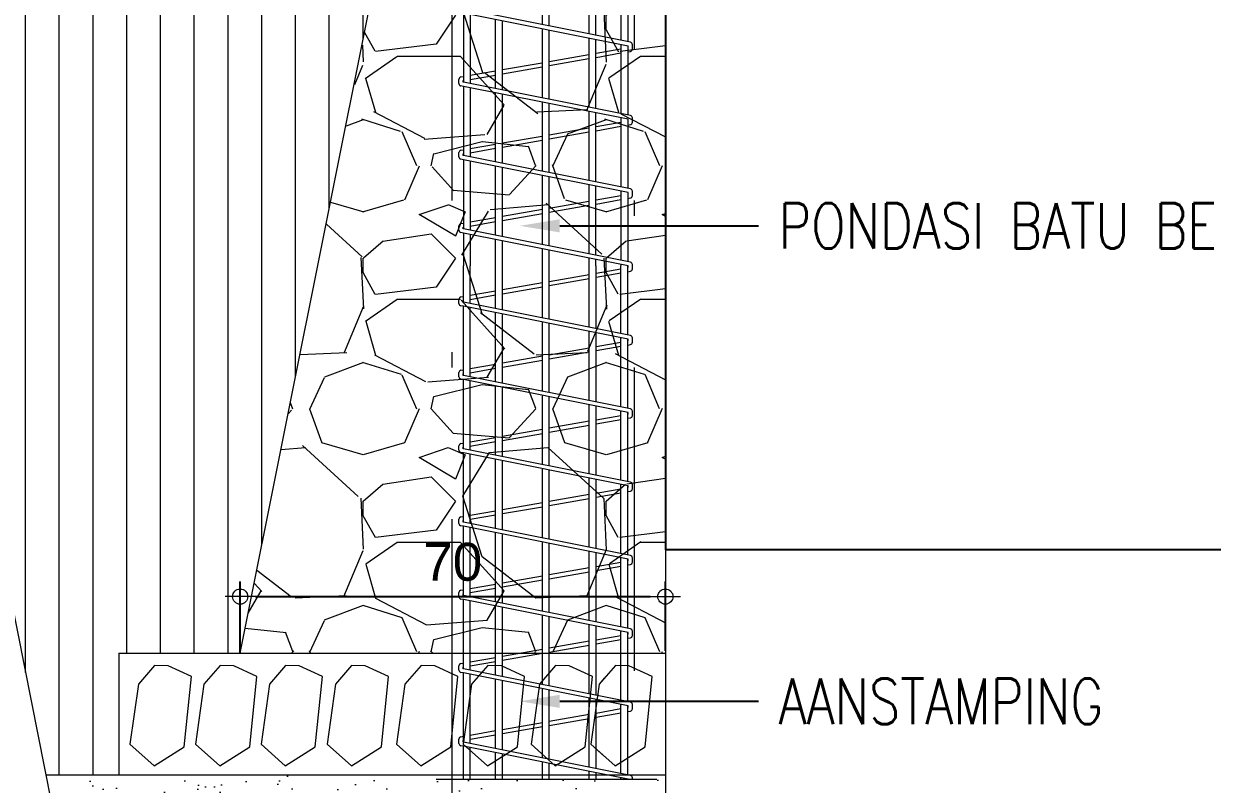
# Model space of a CAD drawing. Header units: millimetres. Extents: x -11 to 1625, y -267 to 195.
# Drawn here: x 832.91 to 840.74, y 36.41 to 41.42 of the extents above; entities that cross this region are included whole.
import ezdxf
from ezdxf import colors
from ezdxf.entities.mleader import LeaderData, LeaderLine
from ezdxf.math import Vec2, Vec3

# ---------------------------------------------------------------- set-up
doc = ezdxf.new("R2010")
doc.units = ezdxf.units.MM
doc.linetypes.add('DASHDOT', pattern=[1, 0.5, -0.25, 0, -0.25])
for name, color, linetype, lineweight in [('ars', 11, 'Continuous', 5), ('ARSIR BETON', 47, 'Continuous', 5), ('ARSIR WARNA', 43, 'Continuous', 0), ('dinding', 5, 'Continuous', 15), ('TEXT KETERANGAN', 7, 'Continuous', 9), ('u', 6, 'Continuous', 20)]:
    doc.layers.add(name, color=color, linetype=linetype, lineweight=lineweight)
doc.styles.add('ATTR', font='romans.shx', dxfattribs={"width": 0.8, "height": 1.735065932335404})
doc.styles.get("Standard").update_dxf_attribs({"font": 'ARIALUNI.TTF'})
doc.dimstyles.new('SK-25', dxfattribs={"dimtxt": 0.25, "dimasz": 0.1, "dimexe": 0.1, "dimexo": 0, "dimgap": 0.1, "dimtad": 1, "dimdec": 0, "dimlfac": 25, "dimzin": 12, "dimdsep": 46, "dimtxsty": 'Standard', "dimblk": 'BULAT', "dimcen": 0.1, "dimclrd": 256, "dimadec": 0, "dimazin": 3, "dimtfac": 1, "dimtdec": 0, "dimtofl": 0, "dimtmove": 0, "dimatfit": 3, "dimldrblk": 'BULAT', "dimfxl": 0, "dimtolj": 1, "dimtzin": 0, "dimarcsym": 0})

# ---------------------------------------------------------------- blocks, each defined once
blk = doc.blocks.new('BULAT')
for p, q in [((0, -1), (0, 1)), ((-1, 0), (1, 0))]:
    blk.add_line(p, q)
blk.add_circle((0, 0), 0.5)
blk = doc.blocks.new('*D854')
at = {"layer": 'Defpoints', "color": 0}
for p in [(837.14053810087, 37.64838750624412), (837.14053810087, 37.29117942019397), (834.3387995604137, 37.27472794490618)]:
    blk.add_point(p, dxfattribs=at)
at = {"layer": 'u', "color": 0, "lineweight": -2}
for p, q in [((834.3387995604137, 37.27472794490618), (834.3387995604137, 37.74838750624412)), ((837.14053810087, 37.29117942019397), (837.14053810087, 37.74838750624412))]:
    blk.add_line(p, q, dxfattribs=at)
at = {"layer": 'u', "lineweight": -2}
blk.add_line((834.4387995604137, 37.64838750624412), (837.04053810087, 37.64838750624412), dxfattribs=at)
at = {"layer": 'u', "lineweight": -2, "xscale": 0.1, "yscale": 0.1, "zscale": 0.1, "rotation": 180}
blk.add_blockref('BULAT', (834.3387995604137, 37.64838750624412), dxfattribs=at)
at = {"layer": 'u', "lineweight": -2, "xscale": 0.1, "yscale": 0.1, "zscale": 0.1}
blk.add_blockref('BULAT', (837.14053810087, 37.64838750624412), dxfattribs=at)
at = {"layer": 'u', "color": 0, "insert": (835.7396688306419, 37.87611601920456), "char_height": 0.25, "attachment_point": 5}
blk.add_mtext('\\A1;70', dxfattribs=at)
blk = doc.blocks.new('STRAUS2')
at = {"layer": 'ars'}
for p, q in [((-0.001960990699899412, -0.3462040232361687), (-0.001960990699899412, -0.4601391383932878)), ((0.009452229567045833, -0.348482165973337), (0.009452229567045833, -0.4624172811309109)), ((0.0750011589091173, -0.3615660996763381), (0.0750011589091173, -0.4755012148366404)), ((0.08641437917606254, -0.3638442424135064), (0.08641437917606254, -0.4777793575742635)), ((0.1281497203436857, -0.3721748504401603), (0.1281497203436857, -0.486109965602509)), ((0.1395629406106309, -0.3744529931773286), (0.1395629406106309, -0.488388108340132)), ((0.1437619471657854, -0.4892262535843201), (-0.1315079254649163, -0.4342808440894714)), ((0.1401267168891991, -0.4953485733944945), (-0.1315079254649163, -0.441128776249343)), ((-0.1315079254649163, -0.441128776249343), (-0.1315079254649163, -0.5550638914012325)), ((-0.1200947051979711, -0.4434069189865113), (-0.1200947051979711, -0.5573420341390829)), ((-0.07892314030891612, -0.4516249941077604), (-0.07892314030891612, -0.5655601092619236)), ((-0.06750992004185719, -0.453903136845156), (-0.06750992004185719, -0.5678382519995466)), ((-0.001960990699899412, -0.4669870705481571), (-0.001960990699899412, -0.5809221857052762)), ((0.009452229567045833, -0.4692652132853254), (0.009452229567045833, -0.5832003284428993)), ((0.0750011589091173, -0.4823491469883265), (0.0750011589091173, -0.5962842621484015)), ((0.08641437917606254, -0.4846272897254948), (0.08641437917606254, -0.5985624048860245)), ((0.08697815545463072, -0.5072395430802317), (0.1281497203436857, -0.5000076369733506)), ((0.08697815545463072, -0.5140874752403306), (0.1281497203436857, -0.5068555691334495)), ((0.1281497203436857, -0.4929578977519213), (0.1281497203436857, -0.60689301291427)), ((0.1395629406106309, -0.495236040489317), (0.1395629406106309, -0.6091711556518931)), ((0.1395629406106309, -0.4980173473584273), (0.1401267168891991, -0.4979183184018439)), ((0.1395629406106309, -0.5048652795187536), (0.1436711095193459, -0.5041436676028752)), ((0.1401267168891991, -0.4979183184018439), (0.1401267168891991, -0.4953485733944945)), ((0.146974649049298, -0.5002092751981309), (0.146974649049298, -0.4931436045492319)), ((-0.06694614376340269, -0.5342767976148934), (-0.001960990699899412, -0.5228619649128632)), ((0.01001600584561402, -0.5207581703475626), (0.0750011589091173, -0.5093433376455323)), ((0.01001600584561402, -0.5276061025076615), (0.0750011589091173, -0.5161912698056312)), ((-0.1356160943736313, -0.5463388758116707), (-0.1315079254649163, -0.5456172638957923)), ((-0.1200947051979711, -0.5436124982870751), (-0.07835936403034793, -0.5362815632236106)), ((-0.1200947051979711, -0.5504604304474014), (-0.07835936403034793, -0.543129495383937)), ((-0.06694614376340269, -0.5411247297752197), (-0.001960990699899412, -0.5297098970729621)), ((-0.1389196339036971, -0.5572558192404813), (-0.1389196339036971, -0.5502732682166425)), ((-0.1315079254649163, -0.561911823561104), (-0.1356160943736313, -0.561190211645453)), ((-0.1320717017434845, -0.5549648624444217), (-0.1320717017434845, -0.5523951174368449)), ((-0.1320717017434845, -0.5549699437317486), (-0.1320717017434845, -0.5524001987241718)), ((-0.1320717017434845, -0.5525642250124747), (-0.1315079254649163, -0.5524651960558913)), ((-0.1315079254649163, -0.5550638914010051), (-0.1320717017434845, -0.5549648624444217)), ((-0.1315079254649163, -0.5550689726881046), (-0.1320717017434845, -0.5549699437317486)), ((0.1437619471657854, -0.6100093008963086), (-0.1315079254649163, -0.5550638914012325)), ((0.1401267168891991, -0.6161316207062555), (-0.1315079254649163, -0.561911823561104)), ((-0.1315079254649163, -0.561911823561104), (-0.1315079254649163, -0.6758469387132209)), ((-0.1200947051979711, -0.5641899662982723), (-0.1200947051979711, -0.6781250814508439)), ((-0.07892314030891612, -0.5724080414197488), (-0.07892314030891612, -0.686343156573912)), ((-0.06750992004185719, -0.5746861841569171), (-0.06750992004185719, -0.688621299311535)), ((-0.001960990699899412, -0.5877701178599182), (-0.001960990699899412, -0.7017052330170372)), ((0.009452229567045833, -0.5900482605970865), (0.009452229567045833, -0.7039833757546603)), ((0.0750011589091173, -0.6031321943000876), (0.0750011589091173, -0.7170673094603899)), ((0.08641437917606254, -0.6054103370372559), (0.08641437917606254, -0.7193454521980129)), ((0.08697815545463072, -0.6280225903922201), (0.1281497203436857, -0.620790684285339)), ((0.1281497203436857, -0.6137409450639097), (0.1281497203436857, -0.7276760602262584)), ((0.1395629406106309, -0.6160190878010781), (0.1395629406106309, -0.7299542029638815)), ((0.1395629406106309, -0.6188003946704157), (0.1401267168891991, -0.6187013657138323)), ((0.1395629406106309, -0.6256483268305146), (0.1436711095193459, -0.6249267149148636)), ((0.1401267168891991, -0.6187013657138323), (0.1401267168891991, -0.6161316207062555)), ((0.146974649049298, -0.6209923225098919), (0.146974649049298, -0.6139266518612203)), ((-0.06694614376340269, -0.6550598449268819), (-0.001960990699899412, -0.6436450122248516)), ((0.01001600584561402, -0.641541217659551), (0.0750011589091173, -0.6301263849575207)), ((0.01001600584561402, -0.6483891498196499), (0.0750011589091173, -0.6369743171176196)), ((0.08697815545463072, -0.634870522552319), (0.1281497203436857, -0.627638616445438)), ((-0.1200947051979711, -0.6643955455990636), (-0.07835936403034793, -0.6570646105355991)), ((-0.1200947051979711, -0.6712434777591625), (-0.07835936403034793, -0.663912542695698)), ((-0.06694614376340269, -0.6619077770869808), (-0.001960990699899412, -0.6504929443849505)), ((-0.1389196339036971, -0.6780388665524697), (-0.1389196339036971, -0.6710563155284035)), ((-0.1356160943736313, -0.6671219231234318), (-0.1315079254649163, -0.6664003112075534)), ((-0.1315079254649163, -0.6826948708730924), (-0.1356160943736313, -0.6819732589572141)), ((-0.1320717017434845, -0.6757479097564101), (-0.1320717017434845, -0.6731781647488333)), ((-0.1320717017434845, -0.6757529910435096), (-0.1320717017434845, -0.6731832460359328)), ((-0.1320717017434845, -0.6733472723244631), (-0.1315079254649163, -0.6732482433678797)), ((-0.1315079254649163, -0.6758469387127661), (-0.1320717017434845, -0.6757479097564101)), ((-0.1315079254649163, -0.675852020000093), (-0.1320717017434845, -0.6757529910435096)), ((0.1437619471657854, -0.7307923482080696), (-0.1315079254649163, -0.6758469387132209)), ((0.1401267168891991, -0.7369146680182439), (-0.1315079254649163, -0.6826948708730924)), ((-0.1315079254649163, -0.6826948708730924), (-0.1315079254649163, -0.7966299860252093)), ((-0.1200947051979711, -0.6849730136102608), (-0.1200947051979711, -0.7989081287628323)), ((-0.07892314030891612, -0.6931910887317372), (-0.07892314030891612, -0.807126203885673)), ((-0.06750992004185719, -0.6954692314689055), (-0.06750992004185719, -0.8094043466232961)), ((-0.001960990699899412, -0.7085531651719066), (-0.001960990699899412, -0.8224882803290257)), ((0.009452229567045833, -0.7108313079090749), (0.009452229567045833, -0.8247664230666487)), ((0.0750011589091173, -0.723915241612076), (0.0750011589091173, -0.8378503567721509)), ((0.08641437917606254, -0.7261933843492443), (0.08641437917606254, -0.8401284995100013)), ((0.08697815545463072, -0.7488056377039811), (0.1281497203436857, -0.7415737315971)), ((0.1281497203436857, -0.7345239923758982), (0.1281497203436857, -0.8484591075380195)), ((0.1395629406106309, -0.7368021351130665), (0.1395629406106309, -0.8507372502756425)), ((0.1395629406106309, -0.7395834419824041), (0.1401267168891991, -0.7394844130258207)), ((0.1401267168891991, -0.7394844130258207), (0.1401267168891991, -0.7369146680182439)), ((0.146974649049298, -0.7417753698218803), (0.146974649049298, -0.7347096991729813)), ((0.01001600584561402, -0.762324264971312), (0.0750011589091173, -0.7509094322692818)), ((0.01001600584561402, -0.7691721971316383), (0.0750011589091173, -0.7577573644296081)), ((0.08697815545463072, -0.7556535698643074), (0.1281497203436857, -0.7484216637574264)), ((0.1395629406106309, -0.746431374142503), (0.1436711095193459, -0.7457097622266247)), ((-0.1200947051979711, -0.7851785929108246), (-0.07835936403034793, -0.7778476578473601)), ((-0.06694614376340269, -0.7758428922388703), (-0.001397214421331228, -0.7643290305800292)), ((-0.06694614376340269, -0.7826908243989692), (-0.001397214421331228, -0.7711769627403555)), ((-0.1389196339036971, -0.7988219138642307), (-0.1389196339036971, -0.7918393628403919)), ((-0.1356160943736313, -0.7879049704354202), (-0.1315079254649163, -0.7871833585195418)), ((-0.1315079254649163, -0.8034779181850809), (-0.1356160943736313, -0.8027563062692025)), ((-0.1320717017434845, -0.7965309570681711), (-0.1320717017434845, -0.7939612120605943)), ((-0.1320717017434845, -0.796536038355498), (-0.1320717017434845, -0.7939662933479212)), ((-0.1320717017434845, -0.7941303196362242), (-0.1315079254649163, -0.7940312906796407)), ((-0.1315079254649163, -0.7966299860247545), (-0.1320717017434845, -0.7965309570681711)), ((-0.1315079254649163, -0.7966350673120814), (-0.1320717017434845, -0.796536038355498)), ((0.1437619471657854, -0.851575395520058), (-0.1315079254649163, -0.7966299860252093)), ((-0.1200947051979711, -0.7920265250711509), (-0.07835936403034793, -0.7846955900076864)), ((0.1401267168891991, -0.8576977153300049), (-0.1315079254649163, -0.8034779181850809)), ((-0.1315079254649163, -0.8034779181850809), (-0.1315079254649163, -0.8405851728286962)), ((-0.1200947051979711, -0.8057560609222492), (-0.1200947051979711, -0.8411137158809652)), ((-0.07892314030891612, -0.8139741360434982), (-0.07892314030891612, -0.8430203595853527)), ((-0.06750992004185719, -0.8162522787806665), (-0.06750992004185719, -0.8435489026376217)), ((-0.1315079254649163, -0.8406052658383487), (-0.1315079254649163, -0.857683239336211)), ((-0.1200947051979711, -0.8411302255610735), (-0.1200947051979711, -0.857683239336211)), ((-0.001960990699899412, -0.8293362124836676), (-0.001960990699899412, -0.8465602920289257)), ((0.009452229567045833, -0.8316143552208359), (0.009452229567045833, -0.8470888350811947)), ((-0.1315079254649163, -0.9174130333369703), (-0.1315079254649163, -0.857683239336211)), ((-0.1200947051979711, -0.9196911760745934), (-0.1200947051979711, -0.857683239336211)), ((-0.07892314030891612, -0.8430239429148969), (-0.07892314030891612, -0.857683239336211)), ((-0.07835936403034793, -0.9280217841028389), (-0.07835936403034793, -0.857683239336211)), ((-0.06750992004185719, -0.8435489026376217), (-0.06750992004185719, -0.857683239336211)), ((-0.06694614376340269, -0.9302999268404619), (-0.06694614376340269, -0.857683239336211)), ((-0.001960990699899412, -0.8465638753584699), (-0.001960990699899412, -0.857683239336211)), ((-0.001397214421331228, -0.9433838605461915), (-0.001397214421331228, -0.857683239336211)), ((0.009452229567045833, -0.8470888350811947), (0.009452229567045833, -0.857683239336211)), ((0.01001600584561402, -0.9456620032838146), (0.01001600584561402, -0.857683239336211)), ((0.0750011589091173, -0.844698288923837), (0.0750011589091173, -0.8501038078022702)), ((0.0750011589091173, -0.8501038078022702), (0.0750011589091173, -0.857683239336211)), ((0.07556493518757179, -0.9587459369893168), (0.07556493518757179, -0.857683239336211)), ((0.08641437917606254, -0.8469764316612327), (0.08641437917606254, -0.8506323508543119)), ((0.08641437917606254, -0.8506287675247677), (0.08641437917606254, -0.857683239336211)), ((0.08697815545463072, -0.9610240797269398), (0.08697815545463072, -0.857683239336211)), ((0.1281497203436857, -0.8553070396876592), (0.1281497203436857, -0.8570421633787646)), ((0.1281497203436857, -0.9692421548500079), (0.1281497203436857, -0.857683239336211)), ((0.1395629406106309, -0.9715202975876309), (0.1395629406106309, -0.8575707064310336)), ((0.1395629406106309, -0.8603664892941651), (0.1401267168891991, -0.8602674603375817)), ((0.1401267168891991, -0.8602674603375817), (0.1401267168891991, -0.8576977153300049)), ((0.146974649049298, -0.8625584171336413), (0.146974649049298, -0.8554927464849698)), ((0.01001600584561402, -0.8831073122833004), (0.07556493518757179, -0.8715934506246867)), ((0.01001600584561402, -0.8899552444433994), (0.07556493518757179, -0.8784413827847857)), ((0.08697815545463072, -0.8695886850159695), (0.1281497203436857, -0.8623567789090885)), ((0.08697815545463072, -0.8764366171760685), (0.1281497203436857, -0.8692047110691874)), ((0.1395629406106309, -0.8672144214544915), (0.1436711095193459, -0.8664928095386131)), ((-0.1200947051979711, -0.905961640222813), (-0.07835936403034793, -0.8986307051593485)), ((-0.06694614376340269, -0.8966259395506313), (-0.001397214421331228, -0.8851120778920176)), ((-0.06694614376340269, -0.9034738717107302), (-0.001397214421331228, -0.8919600100521166)), ((-0.1389196339036971, -0.9196049611762191), (-0.1389196339036971, -0.912622410152153)), ((-0.1356160943736313, -0.9086880177471812), (-0.1315079254649163, -0.9079664058315302)), ((-0.1320717017434845, -0.9173140043801595), (-0.1320717017434845, -0.9147442593725827)), ((-0.1320717017434845, -0.9173190856672591), (-0.1320717017434845, -0.9147493406596823)), ((-0.1320717017434845, -0.9149133669482126), (-0.1315079254649163, -0.9148143379916291)), ((-0.1315079254649163, -0.917413033336743), (-0.1320717017434845, -0.9173140043801595)), ((-0.1315079254649163, -0.9174181146238425), (-0.1320717017434845, -0.9173190856672591)), ((0.1437619471657854, -0.9723584428320464), (-0.1315079254649163, -0.9174130333369703)), ((-0.1200947051979711, -0.9128095723829119), (-0.07835936403034793, -0.9054786373194474)), ((-0.1315079254649163, -0.9242609654968419), (-0.1356160943736313, -0.9235393535809635)), ((0.1401267168891991, -0.9784807626419934), (-0.1315079254649163, -0.9242609654968419)), ((-0.1315079254649163, -1.038210556642753), (-0.1315079254649163, -0.9242609654968419)), ((-0.1200947051979711, -1.040488699380376), (-0.1200947051979711, -0.9265391082340102)), ((-0.07835936403034793, -1.048819307408621), (-0.07835936403034793, -0.9348697162606641)), ((-0.066946143763289, -1.051097450146472), (-0.06694614376340269, -0.9371478589978324)), ((-0.001397214421444914, -1.064181383851974), (-0.001397214421331228, -0.9502317927008335)), ((0.01001600584561402, -1.066459526589597), (0.01001600584561402, -0.9525099354380018)), ((0.07556493518757179, -1.079543460295099), (0.07556493518757179, -0.9655938691410029)), ((0.08697815545463072, -1.081821603032949), (0.08697815545463072, -0.9678720118781712)), ((0.1281497203436857, -1.09003967815579), (0.1281497203436857, -0.9760900869996476)), ((0.1395629406106309, -1.092317820893641), (0.1395629406106309, -0.9783682297368159)), ((0.1401267168891991, -0.9810505076495701), (0.1401267168891991, -0.9784807626419934)), ((0.146974649049298, -0.9833414644456298), (0.146974649049298, -0.9762757937967308)), ((0.01001600584561402, -1.003904835589083), (0.07556493518757179, -0.992390973930469)), ((0.08697815545463072, -0.9903862083215245), (0.1281497203436857, -0.9831543022148708)), ((0.08697815545463072, -0.9972341404818508), (0.1281497203436857, -0.9900022343749697)), ((0.1395629406106309, -0.9811495366061536), (0.1401267168891991, -0.9810505076495701)), ((0.1395629406106309, -0.9879974687662525), (0.1436711095193459, -0.9872758568503741)), ((-0.06694614376340269, -1.017423462856414), (-0.001397214421331228, -1.0059096011978)), ((-0.06694614376340269, -1.024271395016513), (-0.001397214421331228, -1.012757533357899)), ((0.01001600584561402, -1.010752767749182), (0.07556493518757179, -0.999238906090568)), ((-0.1389196339036971, -1.040402484482001), (-0.1389196339036971, -1.033419933457935)), ((-0.1356160943736313, -1.029485541052964), (-0.1315079254649163, -1.028763929137313)), ((-0.1320717017434845, -1.038111527685942), (-0.1320717017434845, -1.035541782678365)), ((-0.1320717017434845, -1.038116608973041), (-0.1320717017434845, -1.035546863965465)), ((-0.1320717017434845, -1.035710890253995), (-0.1315079254649163, -1.035611861297411)), ((-0.1200947051979711, -1.026759163528595), (-0.07835936403034793, -1.019428228465131)), ((-0.1200947051979711, -1.033607095688694), (-0.07835936403034793, -1.02627616062523)), ((-0.1315079254649163, -1.045058488802624), (-0.1356160943736313, -1.044336876886746)), ((-0.1315079254649163, -1.045058488802624), (-0.1356160943736313, -1.044336876886746)), ((-0.1315079254649163, -1.038210556642525), (-0.1320717017434845, -1.038111527685942)), ((-0.1315079254649163, -1.038210556642525), (-0.1320717017434845, -1.038111527685942)), ((-0.1315079254649163, -1.038215637929625), (-0.1320717017434845, -1.038116608973041)), ((-0.1315079254649163, -1.038215637929625), (-0.1320717017434845, -1.038116608973041)), ((0.1437619471657854, -1.093155966137829), (-0.1315079254649163, -1.038210556642753)), ((-0.1315079254645752, -1.159008079948762), (-0.1315079254648026, -1.045058488802624)), ((0.1401267168891991, -1.099278285947776), (-0.1315079254649163, -1.045058488802624)), ((-0.1200947051979711, -1.161286222686158), (-0.1200947051979711, -1.047336631539793)), ((-0.07835936403012056, -1.169616830714403), (-0.07835936403023425, -1.055667239566446)), ((-0.066946143763289, -1.171894973452254), (-0.066946143763289, -1.057945382303615)), ((-0.001397214421217541, -1.184978907157756), (-0.001397214421331228, -1.071029316006843)), ((0.01001600584561402, -1.187257049895379), (0.01001600584561402, -1.073307458744011)), ((0.0755649351874581, -1.200340983600881), (0.0755649351874581, -1.086391392446785)), ((0.08697815545463072, -1.202619126338732), (0.08697815545463072, -1.088669535183953)), ((0.01001600584561402, -1.124702358894865), (0.07556493518757179, -1.113188497236251)), ((0.08697815545463072, -1.111183731627307), (0.1281497203436857, -1.103951825520653)), ((0.08697815545463072, -1.118031663787633), (0.1281497203436857, -1.110799757680752)), ((0.128149720343572, -1.2108372014618), (0.1281497203436857, -1.09688761030543)), ((0.1395629406105172, -1.213115344199423), (0.1395629406105172, -1.099165753042598)), ((0.1395629406106309, -1.101947059911936), (0.1401267168891991, -1.101848030955352)), ((0.1395629406106309, -1.108794992072035), (0.1436711095193459, -1.108073380156156)), ((0.1401267168891991, -1.101848030955352), (0.1401267168891991, -1.099278285947776)), ((0.146974649049298, -1.104138987751412), (0.146974649049298, -1.097073317102513)), ((-0.06694614376340269, -1.138220986162196), (-0.001397214421331228, -1.126707124503582)), ((-0.06694614376340269, -1.145068918322295), (-0.001397214421331228, -1.133555056663681)), ((0.01001600584561402, -1.131550291054964), (0.07556493518757179, -1.12003642939635)), ((-0.1389196339036971, -1.161200007787784), (-0.1389196339036971, -1.154217456763718)), ((-0.1356160943736313, -1.150283064358746), (-0.1315079254649163, -1.149561452443095)), ((-0.1200947051979711, -1.147556686834378), (-0.07835936403034793, -1.140225751770913)), ((-0.1200947051979711, -1.154404618994477), (-0.07835936403034793, -1.147073683931012)), ((-0.1315079254649163, -1.165856012108407), (-0.1356160943736313, -1.165134400192528)), ((-0.1315079254649163, -1.165856012108407), (-0.1356160943736313, -1.165134400192528)), ((-0.1320717017434845, -1.158909050991724), (-0.1320717017434845, -1.156339305984147)), ((-0.1320717017434845, -1.158914132278824), (-0.1320717017434845, -1.156344387271247)), ((-0.1320717017434845, -1.156508413559777), (-0.1315079254649163, -1.156409384603194)), ((-0.1315079254649163, -1.159008079948308), (-0.1320717017434845, -1.158909050991724)), ((-0.1315079254649163, -1.159008079948308), (-0.1320717017434845, -1.158909050991724)), ((-0.1315079254649163, -1.159013161235407), (-0.1320717017434845, -1.158914132278824)), ((-0.1315079254649163, -1.159013161235407), (-0.1320717017434845, -1.158914132278824)), ((0.1437619471657854, -1.213953489443611), (-0.1315079254649163, -1.159008079948535)), ((-0.1315079254648026, -1.279805603254545), (-0.1315079254648026, -1.165856012108407)), ((0.1401267168891991, -1.220075809253558), (-0.1315079254649163, -1.165856012108407)), ((-0.1200947051979711, -1.28208374599194), (-0.1200947051979711, -1.168134154845575)), ((-0.07835936403034793, -1.290414354020186), (-0.07835936403023425, -1.176464762872229)), ((-0.06694614376317531, -1.292692496758036), (-0.06694614376317531, -1.178742905609397)), ((-0.001397214421217541, -1.305776430463311), (-0.001397214421331228, -1.191826839312398)), ((0.01001600584550033, -1.308054573201161), (0.01001600584550033, -1.194104982049566)), ((0.07556493518757179, -1.321138506906891), (0.07556493518757179, -1.207188915752567)), ((0.08697815545451704, -1.323416649644287), (0.08697815545474441, -1.209467058489963)), ((0.08697815545463072, -1.231981254933089), (0.1281497203436857, -1.224749348826435)), ((0.08697815545463072, -1.238829187093415), (0.1281497203436857, -1.231597280986534)), ((0.1281497203436857, -1.331634724767355), (0.1281497203436857, -1.217685133611212)), ((0.1395629406105172, -1.333912867504978), (0.1395629406105172, -1.219963276348381)), ((0.1395629406106309, -1.222744583217718), (0.1401267168891991, -1.222645554261135)), ((0.1395629406106309, -1.229592515377817), (0.1436711095193459, -1.228870903461939)), ((0.1401267168891991, -1.222645554261135), (0.1401267168891991, -1.220075809253558)), ((0.146974649049298, -1.224936511057194), (0.146974649049298, -1.217870840408295)), ((-0.06694614376340269, -1.259018509467978), (-0.001397214421331228, -1.247504647809365)), ((0.01001600584561402, -1.245499882200647), (0.07556493518757179, -1.233986020542034)), ((0.01001600584561402, -1.252347814360746), (0.07556493518757179, -1.240833952702133)), ((-0.1356160943736313, -1.271080587664528), (-0.1315079254649163, -1.270358975748877)), ((-0.1200947051979711, -1.26835421014016), (-0.07835936403034793, -1.261023275076695)), ((-0.1200947051979711, -1.275202142300259), (-0.07835936403034793, -1.267871207236794)), ((-0.06694614376340269, -1.265866441628077), (-0.001397214421331228, -1.254352579969463)), ((-0.1389196339036971, -1.281997531093566), (-0.1389196339036971, -1.2750149800695)), ((-0.1315079254649163, -1.286653535414189), (-0.1356160943736313, -1.28593192349831)), ((-0.1315079254649163, -1.286653535414189), (-0.1356160943736313, -1.28593192349831)), ((-0.1320717017434845, -1.279706574297506), (-0.1320717017434845, -1.27713682928993)), ((-0.1320717017434845, -1.279711655584606), (-0.1320717017434845, -1.277141910577029)), ((-0.1320717017434845, -1.277305936865559), (-0.1315079254649163, -1.277206907908976)), ((-0.1315079254649163, -1.27980560325409), (-0.1320717017434845, -1.279706574297506)), ((-0.1315079254649163, -1.27980560325409), (-0.1320717017434845, -1.279706574297506)), ((-0.1315079254649163, -1.279810684541189), (-0.1320717017434845, -1.279711655584606)), ((-0.1315079254649163, -1.279810684541189), (-0.1320717017434845, -1.279711655584606)), ((0.1437619471657854, -1.334751012749393), (-0.1315079254649163, -1.279805603254317)), ((-0.1315079254648026, -1.400603126560327), (-0.1315079254648026, -1.286653535414416)), ((0.1401267168891991, -1.34087333255934), (-0.1315079254649163, -1.286653535414189)), ((-0.1200947051980847, -1.402881269297723), (-0.1200947051978574, -1.288931678151584)), ((-0.07835936403034793, -1.411211877326195), (-0.07835936403023425, -1.297262286178011)), ((-0.06694614376317531, -1.413490020063819), (-0.06694614376317531, -1.299540428915179)), ((-0.001397214421331228, -1.426573953769321), (-0.001397214421331228, -1.31262436261818)), ((0.01001600584561402, -1.428852096506944), (0.01001600584561402, -1.314902505355576)), ((0.07556493518757179, -1.441936030212673), (0.07556493518757179, -1.32798643905835)), ((0.08697815545463072, -1.444214172950296), (0.08697815545463072, -1.330264581795518)), ((0.08697815545463072, -1.352778778238871), (0.1281497203436857, -1.345546872132218)), ((0.1281497203437993, -1.452432248073364), (0.1281497203437993, -1.338482656916995)), ((0.1395629406106309, -1.454710390810988), (0.1395629406105172, -1.340760799654163)), ((0.1395629406106309, -1.3435421065235), (0.1401267168891991, -1.343443077566917)), ((0.1395629406106309, -1.350390038683599), (0.1436711095193459, -1.349668426767721)), ((0.1401267168891991, -1.343443077566917), (0.1401267168891991, -1.34087333255934)), ((0.146974649049298, -1.345734034362977), (0.146974649049298, -1.338668363714078)), ((-0.06694614376340269, -1.379816032773761), (-0.001397214421331228, -1.368302171115147)), ((0.01001600584561402, -1.36629740550643), (0.07556493518757179, -1.354783543847816)), ((0.01001600584561402, -1.373145337666529), (0.07556493518757179, -1.361631476007915)), ((0.08697815545463072, -1.359626710399198), (0.1281497203436857, -1.352394804292317)), ((-0.1200947051979711, -1.389151733445942), (-0.07835936403034793, -1.381820798382478)), ((-0.1200947051979711, -1.395999665606041), (-0.07835936403034793, -1.388668730542577)), ((-0.06694614376340269, -1.386663964933859), (-0.001397214421331228, -1.375150103275246)), ((-0.1389196339036971, -1.402795054399348), (-0.1389196339036971, -1.395812503375282)), ((-0.1356160943736313, -1.39187811097031), (-0.1315079254649163, -1.391156499054659)), ((-0.1315079254649163, -1.407451058719971), (-0.1356160943736313, -1.406729446804093)), ((-0.1315079254649163, -1.407451058719971), (-0.1356160943736313, -1.406729446804093)), ((-0.1320717017434845, -1.400504097603289), (-0.1320717017434845, -1.397934352595712)), ((-0.1320717017434845, -1.400509178890388), (-0.1320717017434845, -1.397939433882811)), ((-0.1320717017434845, -1.398103460171342), (-0.1315079254649163, -1.398004431214758)), ((-0.1315079254649163, -1.400603126559872), (-0.1320717017434845, -1.400504097603289)), ((-0.1315079254649163, -1.400603126559872), (-0.1320717017434845, -1.400504097603289)), ((-0.1315079254649163, -1.400608207846972), (-0.1320717017434845, -1.400509178890388)), ((-0.1315079254649163, -1.400608207846972), (-0.1320717017434845, -1.400509178890388)), ((0.1437619471657854, -1.455548536055176), (-0.1315079254649163, -1.4006031265601)), ((-0.13150792546503, -1.521400649865882), (-0.1315079254649163, -1.407451058719971)), ((0.1401267168891991, -1.461670855865123), (-0.1315079254649163, -1.407451058719971)), ((-0.1200947051978574, -1.523678792603732), (-0.1200947051978574, -1.409729201457367)), ((-0.07835936403012056, -1.532009400631978), (-0.07835936403012056, -1.418059809483793)), ((-0.06694614376317531, -1.534287543369828), (-0.06694614376317531, -1.420337952220962)), ((-0.001397214421217541, -1.54737147707533), (-0.001397214421331228, -1.433421885923963)), ((0.01001600584561402, -1.549649619812726), (0.01001600584561402, -1.435700028661131)), ((0.0755649351874581, -1.562733553518228), (0.07556493518757179, -1.448783962364132)), ((0.08697815545463072, -1.565011696256079), (0.08697815545463072, -1.451062105101528)), ((0.08697815545463072, -1.473576301544654), (0.1281497203436857, -1.466344395438)), ((0.1281497203437993, -1.573229771379374), (0.1281497203437993, -1.459280180223004)), ((0.1395629406105172, -1.57550791411677), (0.1395629406106309, -1.461558322959945)), ((0.1395629406106309, -1.464339629829283), (0.1401267168891991, -1.464240600872699)), ((0.1401267168891991, -1.464240600872699), (0.1401267168891991, -1.461670855865123)), ((0.146974649049298, -1.466531557668759), (0.146974649049298, -1.45946588701986)), ((0.01001600584561402, -1.487094928812212), (0.07556493518757179, -1.475581067153598)), ((0.01001600584561402, -1.493942860972311), (0.07556493518757179, -1.482428999313697)), ((0.08697815545463072, -1.48042423370498), (0.1281497203436857, -1.473192327598099)), ((0.1395629406106309, -1.471187561989382), (0.1436711095193459, -1.470465950073503)), ((-0.1200947051979711, -1.509949256751725), (-0.07835936403034793, -1.50261832168826)), ((-0.06694614376340269, -1.500613556079543), (-0.001397214421331228, -1.489099694420929)), ((-0.06694614376340269, -1.507461488239642), (-0.001397214421331228, -1.495947626581028)), ((-0.1389196339036971, -1.523592577705131), (-0.1389196339036971, -1.516610026681064)), ((-0.1356160943736313, -1.512675634276093), (-0.1315079254649163, -1.511954022360442)), ((-0.1320717017434845, -1.521301620909071), (-0.1320717017434845, -1.518731875901494)), ((-0.1320717017434845, -1.521306702196171), (-0.1320717017434845, -1.518736957188594)), ((-0.1320717017434845, -1.518900983477124), (-0.1315079254649163, -1.518801954520541)), ((-0.1315079254649163, -1.521400649865654), (-0.1320717017434845, -1.521301620909071)), ((-0.1315079254649163, -1.521400649865654), (-0.1320717017434845, -1.521301620909071)), ((-0.1315079254649163, -1.521405731152754), (-0.1320717017434845, -1.521306702196171)), ((-0.1315079254649163, -1.521405731152754), (-0.1320717017434845, -1.521306702196171)), ((0.1437619471657854, -1.576346059360958), (-0.1315079254649163, -1.521400649865882)), ((-0.1200947051979711, -1.516797188911823), (-0.07835936403034793, -1.509466253848359)), ((-0.1315079254649163, -1.528248582025753), (-0.1356160943736313, -1.527526970109875)), ((-0.1315079254649163, -1.528248582025753), (-0.1356160943736313, -1.527526970109875)), ((-0.13150792546503, -1.642198173171664), (-0.1315079254649163, -1.528248582025753)), ((0.1401267168891991, -1.582468379170905), (-0.1315079254649163, -1.528248582025753)), ((-0.1200947051979711, -1.644476315909515), (-0.1200947051978574, -1.530526724762922)), ((-0.07835936403012056, -1.65280692393776), (-0.07835936403012056, -1.538857332789803)), ((-0.066946143763289, -1.655085066675383), (-0.06694614376317531, -1.541135475526971)), ((-0.001397214421331228, -1.668169000380885), (-0.001397214421444914, -1.554219409229518)), ((0.01001600584561402, -1.670447143118736), (0.0100160058457277, -1.556497551967141)), ((0.07556493518757179, -1.683531076824238), (0.0755649351874581, -1.569581485669914)), ((0.08697815545474441, -1.685809219562088), (0.08697815545474441, -1.57185962840731)), ((0.1281497203436857, -1.694027294685156), (0.1281497203437993, -1.580077703528787)), ((0.1395629406105172, -1.696305437422552), (0.1395629406106309, -1.582355846265727)), ((0.1395629406106309, -1.585137153135065), (0.1401267168891991, -1.585038124178482)), ((0.1401267168891991, -1.585038124178482), (0.1401267168891991, -1.582468379170905)), ((0.146974649049298, -1.587329080974541), (0.146974649049298, -1.580263410325642)), ((0.01001600584561402, -1.607892452117994), (0.07556493518757179, -1.596378590459381)), ((0.01001600584561402, -1.614740384278093), (0.07556493518757179, -1.60322652261948)), ((0.08697815545463072, -1.594373824850436), (0.1281497203436857, -1.587141918743782)), ((0.08697815545463072, -1.601221757010762), (0.1281497203436857, -1.593989850903881)), ((0.1395629406106309, -1.591985085295164), (0.1436711095193459, -1.591263473379286)), ((-0.1200947051979711, -1.630746780057507), (-0.07835936403034793, -1.623415844994042)), ((-0.06694614376340269, -1.621411079385325), (-0.001397214421331228, -1.609897217726711)), ((-0.06694614376340269, -1.628259011545424), (-0.001397214421331228, -1.61674514988681)), ((-0.1389196339036971, -1.644390101010913), (-0.1389196339036971, -1.637407549986847)), ((-0.1356160943736313, -1.633473157581875), (-0.1315079254649163, -1.632751545666224)), ((-0.1320717017434845, -1.642099144214853), (-0.1320717017434845, -1.639529399207277)), ((-0.1320717017434845, -1.642104225501953), (-0.1320717017434845, -1.639534480494376)), ((-0.1320717017434845, -1.639698506782906), (-0.1315079254649163, -1.639599477826323)), ((-0.1315079254649163, -1.642198173171437), (-0.1320717017434845, -1.642099144214853)), ((-0.1315079254649163, -1.642198173171437), (-0.1320717017434845, -1.642099144214853)), ((-0.1315079254649163, -1.642203254458536), (-0.1320717017434845, -1.642104225501953)), ((-0.1315079254649163, -1.642203254458536), (-0.1320717017434845, -1.642104225501953)), ((0.1437619471657854, -1.69714358266674), (-0.1315079254649163, -1.642198173171664)), ((-0.1200947051979711, -1.637594712217606), (-0.07835936403034793, -1.630263777154141)), ((-0.1315079254649163, -1.649046105331536), (-0.1356160943736313, -1.648324493415657)), ((-0.1315079254649163, -1.649046105331536), (-0.1356160943736313, -1.648324493415657)), ((-0.1315079254649163, -1.703174245086529), (-0.1315079254649163, -1.649046105331763)), ((0.1401267168891991, -1.703265902476687), (-0.1315079254649163, -1.649046105331536)), ((-0.1200947051979711, -1.703174245086529), (-0.1200947051979711, -1.651324248068704)), ((-0.07835936403034793, -1.703174245086529), (-0.07835936403023425, -1.659654856095358)), ((-0.06694614376340269, -1.703174245086529), (-0.06694614376351637, -1.661932998832526)), ((-0.001397214421331228, -1.703174245086529), (-0.001397214421444914, -1.675016932535527)), ((0.01001600584561402, -1.703174245086529), (0.01001600584584139, -1.677295075272923)), ((0.07556493518757179, -1.703174245086529), (0.0755649351874581, -1.690379008975697)), ((0.08697815545463072, -1.703174245086529), (0.08697815545474441, -1.692657151712865)), ((0.1281497203436857, -1.703174245086529), (0.1281497203436857, -1.700875226834569)), ((0.1395629406106309, -1.703174245086529), (0.1395629406106309, -1.703153369571282)), ((0.146974649049298, -1.703174245086529), (0.146974649049298, -1.701060933631425))]:
    blk.add_line(p, q, dxfattribs=at)
at = {"layer": 'ars', "linetype": 'DASHDOT'}
for points in [[(-0.1499999999998636, -1.774809890764345), (-0.1499999999998636, 0), (0.1499999999999773, 0), (0.1499999999999773, -1.774809890764345)], [(-0.1761865934087155, -1.703174245086529), (0.1870737851505737, -1.703174245086529)]]:
    blk.add_lwpolyline(points, dxfattribs=at)
at = {"layer": 'ars'}
for centre, start, end in [((0.1429800219559638, -0.4931436045492319), 0, 78.71179721373343), ((0.1429800219559638, -0.5002092751981309), 279.9625401094162, 0), ((-0.1349250068102492, -0.5502732682166425), 99.9625401094162, 180), ((-0.1349250068102492, -0.5572558192404813), 180, 260.0374598905838), ((0.1429800219559638, -0.6209923225098919), 279.9625401094162, 0), ((0.1429800219559638, -0.6139266518612203), 0, 78.71179721373343), ((-0.1349250068102492, -0.6710563155284035), 99.9625401094162, 180), ((-0.1349250068102492, -0.6780388665524697), 180, 260.0374598905838), ((0.1429800219559638, -0.7417753698218803), 279.9625401094162, 0), ((0.1429800219559638, -0.7347096991729813), 0, 78.71179721373343), ((-0.1349250068102492, -0.7918393628403919), 99.9625401094162, 180), ((-0.1349250068102492, -0.7988219138642307), 180, 260.0374598905838), ((0.1429800219559638, -0.8554927464849698), 0, 78.71179721373343), ((0.1429800219559638, -0.8625584171336413), 279.9625401094162, 0), ((-0.1349250068102492, -0.912622410152153), 99.9625401094162, 180), ((-0.1349250068102492, -0.9196049611762191), 180, 260.0374598905838), ((0.1429800219559638, -0.9762757937967308), 0, 78.71179721373343), ((0.1429800219559638, -0.9833414644456298), 279.9625401094162, 0), ((-0.1349250068102492, -1.033419933457935), 99.9625401094162, 180), ((-0.1349250068102492, -1.040402484482001), 180, 260.0374598905838), ((-0.1349250068102492, -1.040402484482001), 180, 260.0374598905838), ((0.1429800219559638, -1.097073317102513), 0, 78.71179721373343), ((0.1429800219559638, -1.104138987751412), 279.9625401094162, 0), ((-0.1349250068102492, -1.154217456763718), 99.9625401094162, 180), ((-0.1349250068102492, -1.161200007787784), 180, 260.0374598905838), ((-0.1349250068102492, -1.161200007787784), 180, 260.0374598905838), ((0.1429800219559638, -1.224936511057194), 279.9625401094162, 0), ((0.1429800219559638, -1.217870840408295), 0, 78.71179721373343), ((-0.1349250068102492, -1.2750149800695), 99.9625401094162, 180), ((-0.1349250068102492, -1.281997531093566), 180, 260.0374598905838), ((-0.1349250068102492, -1.281997531093566), 180, 260.0374598905838), ((0.1429800219559638, -1.345734034362977), 279.9625401094162, 0), ((0.1429800219559638, -1.338668363714078), 0, 78.71179721373343), ((-0.1349250068102492, -1.395812503375282), 99.9625401094162, 180), ((-0.1349250068102492, -1.402795054399348), 180, 260.0374598905838), ((-0.1349250068102492, -1.402795054399348), 180, 260.0374598905838), ((0.1429800219559638, -1.466531557668759), 279.9625401094162, 0), ((0.1429800219559638, -1.45946588701986), 0, 78.71179721373343), ((-0.1349250068102492, -1.516610026681064), 99.9625401094162, 180), ((-0.1349250068102492, -1.523592577705131), 180, 260.0374598905838), ((-0.1349250068102492, -1.523592577705131), 180, 260.0374598905838), ((0.1429800219559638, -1.580263410325642), 0, 78.71179721373343), ((0.1429800219559638, -1.587329080974541), 279.9625401094162, 0), ((-0.1349250068102492, -1.637407549986847), 99.9625401094162, 180), ((-0.1349250068102492, -1.644390101010913), 180, 260.0374598905838), ((-0.1349250068102492, -1.644390101010913), 180, 260.0374598905838), ((0.1429800219559638, -1.701060933631425), 0, 78.71179721373343)]:
    blk.add_arc(centre, 0.003994627093443817, start, end, dxfattribs=at)

msp = doc.modelspace()

# ---------------------------------------------------------------- hatches: boundary and pattern name
at = {"layer": 'ARSIR BETON'}
h = msp.add_hatch(dxfattribs=at)
h.set_pattern_fill('GRAVEL', color=256, scale=1.601209419448739, style=0)
h.set_pattern_definition([(311.9872, (835.5877429075828, 38.8759373643546), (12.8096725249049, -14.4108869232328), [0.2154203104549548, -21.32664916406658]), (355.0303, (835.7318517553377, 38.7158164224098), (-19.2145147170848, 1.601195500146546), [0.3696680162492912, -36.59712240021391]), (47.4896, (836.1001299218066, 38.68379223402073), (-16.01207933261687, -17.61331750262039), [0.2606576789732211, -25.80514224253729]), (272.7263, (836.7246015953962, 38.28348987915874), (-1.601203042996005, 32.02418886128905), [0.336635065926063, -33.32686512184249]), (247.1663, (836.7406136895867, 37.94723590107409), (8.006062957922943, 19.21450728788963), [0.3300973278664548, -32.67968029264276]), (182.7263, (836.6125169360345, 37.64300611137864), (32.02418886128905, 1.601203042996007), [0.3366350659260641, -33.32686512184264]), (142.3058, (836.2762629579462, 37.6269940171845), (20.81573421470629, -16.01207883114004), [0.4451826536799131, -44.07304748770419]), (107.7446999999999, (835.9239968856715, 37.89919961849077), (-11.20848316948645, 35.22660119329692), [0.4202982580922602, -41.60954196201853]), (58.57040000000003, (835.7959001321152, 38.29950197335287), (12.80968854023066, 20.81571450521874), [0.3377751270327116, -33.43977440405506]), (4.763600000000002, (835.9720331682507, 38.58771966885328), (-17.61330512919196, -1.601195861466191), [0.3856224669046751, -18.89549287228193]), (317.6026, (836.3563234289232, 38.61974385724236), (19.21452480399256, -17.61329093558255), [0.4986934712684707, -49.37069048339525]), (41.18590000000001, (835.1394042701414, 38.26747778496369), (11.20847065459424, 9.607252214791545), [0.1702101624968204, -16.85087814160908]), (8.530799999999994, (835.2675010236973, 38.37956244432527), (-20.81571970646343, -3.202431504527697), [0.3238237893610512, -32.05863200479608]), (315, (835.5877429075828, 38.42759872690758), (0, -1.601209914941316), [0.2264446373078602, -2.038006539399]), (336.8013999999999, (835.699827566949, 38.61974385724236), (-8.006046665985274, 3.202420960924044), [0.1219449069663769, -12.07250255701696]), (248.1986, (835.8119122263062, 38.57170757465926), (1.601209276141534, 4.80362869549363), [0.1724550581028876, -8.450321865182778]), (149.0362, (835.7478638495278, 38.41158663271435), (-4.803625091615126, 3.202422815566292), [0.2800979625347448, -9.056477304218596]), (18.43490000000002, (835.5076824366107, 38.55569548046591), (-3.202419534771821, -1.601206862673897), [0.2025385806754898, -4.860930739840001]), (163.6105, (836.7406136895867, 38.57170757465926), (-16.01209771460531, 4.803616585238077), [0.2837343091263166, -28.08976865792919]), (109.6538, (836.468408088285, 38.65176804563154), (6.404830067841824, -17.61330703348892), [0.238037393504669, -23.56565231947021]), (246.8014, (835.5076824366107, 38.8759373643546), (3.202420960924044, 8.006046665985274), [0.2438882127233339, -11.95055925126]), (196.3895, (835.4116098714431, 38.65176804563154), (16.01209771460531, 4.803616585238083), [0.283734309126313, -28.08976865792897]), (200.5559999999998, (836.7406136895867, 37.57895773460129), (8.006050050742392, 3.202412428330006), [0.2736146655954004, -13.40712501901229]), (245.2249, (836.4844201824786, 37.48288516943396), (8.006034590589483, 17.61330909301714), [0.2292579622578302, -22.69657188892297]), (113.1986, (835.4916703424202, 37.27472794490583), (-3.202420960924045, 8.006046665985274), [0.2438882127233345, -11.95055925126004]), (162.646, (835.3955977772536, 37.49889726362889), (20.81572568583046, -6.404828874760468), [0.2684123361916114, -26.57274922854564]), (110.556, (836.2762629579462, 37.27472794490583), (3.20241242833001, -8.006050050742388), [0.1368073327977004, -13.54393235180999]), (78.6901000000002, (835.5877429075828, 37.27472794490583), (1.601205628043597, 6.404838882274238), [0.08164566829769085, -8.082951584450367]), (14.03620000000001, (835.6037550017774, 37.35478841587823), (-4.803629132590128, -1.601206308877266), [0.3300973278664548, -6.271857235509734]), (353.9910000000001, (835.9239968856715, 37.43484888685154), (-16.01209379563578, 1.601208326594234), [0.3059110595856816, -30.28515166632813]), (236.3099, (835.7478638495278, 38.26747778496369), (1.601211556274223, 3.202418130796493), [0.2309296248917358, -5.542312598611081]), (186.8428, (835.619767095976, 38.07533265463073), (-27.22055911462682, -3.20243164524994), [0.4031749245606758, -39.91424867950185]), (119.0546, (835.2194647411139, 38.02729637204649), (6.404837721346693, -11.20846655191777), [0.1648541169887641, -16.32060561817023]), (90, (835.1394042701414, 38.17140521979715), (1.601209419448738, 1.601209419448739), [0.09607256516692428, -1.505136854281814]), (59.74360000000011, (835.9560210740607, 37.48288516943396), (-6.404829490495262, -11.2084698684789), [0.2224464173874963, -22.02226577457661]), (131.9872, (836.0681057334174, 37.67503029976783), (-12.8096725249049, 14.41088692323281), [0.4308406209099108, -21.1112288536117]), (180, (835.7798880379215, 37.99527218365742), (-1.601209419448739, 1.601209419448739), [0.416314449056672, -1.184894970392067]), (214.6952, (835.3635735888644, 37.99527218365742), (16.01208500192413, 11.20847972190491), [0.2531736261467177, -25.06416977401203]), (285.9454, (835.155416364336, 37.85116333590756), (1.601209242189061, -6.40483788059157), [0.2331392938905754, -11.42384141273237]), (332.3540000000001, (835.2194647411139, 37.6269940171845), (30.4229722559425, -16.01210654488652), [0.3795907110216152, -37.57954283830724]), (4.573900000000005, (835.5557187191986, 37.45086098104568), (20.81572334680824, 1.601201095018896), [0.4015817211883206, -39.75654716498931])])
h.paths.add_polyline_path([(834.3387995604131, 37.27472794490311), (835.5408223435198, 43.25815924160028), (837.1405381008561, 43.27926326869462), (837.14053810087, 37.27472794490583)])
h = msp.add_hatch(dxfattribs=at)
h.set_pattern_fill('AR-SAND', color=256, scale=0.200151177431092, style=0)
h.set_pattern_definition([(37.50000000000001, (810.0746847008423, 22.34744313030475), (-0.01260819479597646, 0.3856560460701978), [0, -0.3042297896952599, 0, -0.3402570016328561, 0, -0.3252456633255245]), (7.499999999999999, (810.0746847008423, 22.34744313030475), (0.3542228913494538, 0.5648558578382558), [0, -0.1641239654934954, 0, -0.2742071130805959, 0, -0.1050793681513233]), (327.5000000000001, (809.8284987526018, 22.34744313030475), (0.6232991603170142, 0.001132666228568961), [0, -0.1000755887155456, 0, -0.3602721193759645, 0, -0.4703552669630646]), (317.5, (809.8284987526018, 22.34744313030475), (0.6016797794120748, 0.1756677977240885), [0, -0.0500377943577732, 0, -0.2361783893686883, 0, -0.2702040895319741])])
h.paths.add_polyline_path([(833.1378924958295, 36.07382088031724), (833.0582967210686, 36.47412323518139), (837.14053810087, 36.4741232351809), (837.14053810087, 36.07382088031991)])
at = {"layer": 'ARSIR WARNA'}
h = msp.add_hatch(dxfattribs=at)
h.set_pattern_fill('LINE', color=15, scale=0.07005291210090886, angle=90, style=0)
h.set_pattern_definition([(90, (822.9151134405821, 107.0036279476409), (0.2224179959203856, 1.361872455042719e-17), [])])
h.paths.add_polyline_path([(834.338799560414, 37.27472794490538), (833.5381948506921, 37.27472794490674), (833.5381948506921, 36.4741232351806), (833.0582967210686, 36.47412323518139), (832.6525520090601, 38.51469089316649), (830.9253952237788, 38.51469089316649), (830.9253952237788, 41.75926337647533), (835.2357066467274, 41.75926337647533)])

# ---------------------------------------------------------------- linework, layer by layer
msp.add_lwpolyline([(837.1405381008561, 43.27926326869462), (837.1405381008561, 37.95926326869463), (846.1252524679963, 37.95926326869463)])
at = {"layer": 'ARSIR BETON'}
for points in [[(833.7742720393427, 37.19462591226826), (833.6681030073388, 37.0705930755814), (833.612567961277, 36.67532165772511), (833.7726388948469, 36.53333565913815), (833.9702770317455, 36.6573694050297), (834.0176447286905, 37.12281781069427), (833.8641079997448, 37.19136186632383)], [(834.2060175358557, 37.19462591226826), (834.0998485038514, 37.0705930755814), (834.0443134577896, 36.67532165772511), (834.2043843913594, 36.53333565913815), (834.402022528258, 36.6573694050297), (834.4493902252035, 37.12281781069427), (834.2958534962578, 37.19136186632383)], [(834.6377630323692, 37.19462591226826), (834.5315940003685, 37.0705930755814), (834.4760589543031, 36.67532165772511), (834.636129887872, 36.53333565913815), (834.8337680247752, 36.6573694050297), (834.881135721717, 37.12281781069427), (834.7275989927704, 37.19136186632383)], [(835.0731977437423, 37.19462591226826), (834.9670287117416, 37.0705930755814), (834.9114936656766, 36.67532165772511), (835.0715645992451, 36.53333565913815), (835.2692027361446, 36.6573694050297), (835.3165704330901, 37.12281781069427), (835.1630337041448, 37.19136186632383)], [(835.5307742508168, 37.19462591226826), (835.4246052188115, 37.0705930755814), (835.3690701727511, 36.67532165772511), (835.52914110632, 36.53333565913815), (835.7267792432195, 36.6573694050297), (835.7741469401645, 37.12281781069427), (835.6206102112193, 37.19136186632383)], [(835.9698998036862, 37.19462591226826), (835.8637307716855, 37.0705930755814), (835.8081957256214, 36.67532165772511), (835.9682666591895, 36.53333565913815), (836.165904796089, 36.6573694050297), (836.2132724930344, 37.12281781069427), (836.0597357640883, 37.19136186632383)], [(836.4170040156743, 37.19462591226826), (836.3108349836704, 37.0705930755814), (836.2552999376086, 36.67532165772511), (836.415370871178, 36.53333565913815), (836.6130090080761, 36.6573694050297), (836.6603767050188, 37.12281781069427), (836.5068399760763, 37.19136186632383)], [(836.8110698287388, 37.19462591226826), (836.7049007967381, 37.0705930755814), (836.6493657506741, 36.67532165772511), (836.8094366842421, 36.53333565913815), (837.0070748211416, 36.6573694050297), (837.0544425180871, 37.12281781069427), (836.9009057891409, 37.19136186632383)]]:
    msp.add_lwpolyline(points, close=True, dxfattribs=at)
for points in [[(836.5404625121593, 37.17635161438236), (836.5068399760763, 37.19136186632383), (836.4170040156743, 37.19462591226826), (836.3108349836704, 37.0705930755814), (836.2552999376086, 36.67532165772511), (836.415370871178, 36.53333565913815), (836.5404625121593, 36.61184067367728)], [(836.7406136895867, 37.11231495363833), (836.7049007967354, 37.0705930755814), (836.6493657506741, 36.67532165772511), (836.7406136895867, 36.5943829798708)]]:
    msp.add_lwpolyline(points, dxfattribs=at)
at = {"layer": 'dinding'}
for p, q in [((834.3387995604131, 37.27472794490311), (835.5397066249999, 43.2792632678381)), ((837.14053810087, 43.27926326784083), (837.14053810087, 36.07382088031997)), ((833.5381948506921, 37.27472794490629), (837.14053810087, 37.27472794490578)), ((833.5381948506921, 37.27472794490311), (833.5381948506921, 36.47412323517821)), ((833.0582967210686, 36.47412323518139), (837.14053810087, 36.4741232351809))]:
    msp.add_line(p, q, dxfattribs=at)
msp.add_lwpolyline([(830.9253952237788, 38.51469089316649), (832.6525520090601, 38.51469089316649), (833.1378924958295, 36.07382088031724)], dxfattribs=at)

# ---------------------------------------------------------------- block references
at = {"xscale": 4, "yscale": 4, "zscale": 4}
msp.add_blockref('STRAUS2', (836.3357104285375, 43.25852639837359), dxfattribs=at)

# ---------------------------------------------------------------- dimensions: what is measured, and where the dimension line sits
at = {"layer": 'u'}
dim = msp.add_linear_dim(base=(837.14053810087, 37.64838750624412), p1=(834.3387995604137, 37.27472794490618), p2=(837.14053810087, 37.29117942019397), dimstyle='SK-25', dxfattribs=at)
dim.commit()
dim.dimension.update_dxf_attribs({"geometry": '*D854', "text_midpoint": (835.7396688306419, 37.87611601920456)})

# ---------------------------------------------------------------- leaders
at = {"layer": 'TEXT KETERANGAN'}
ml = msp.add_multileader_mtext('Standard', dxfattribs=at)
ml.set_content('{\\C90;PONDASI BATU BELAH}', color=256, style='ATTR')
ml.set_leader_properties()
ml.build(insert=Vec2(0, 0))
ml.multileader.update_dxf_attribs({"text_left_attachment_type": 2, "text_right_attachment_type": 2, "dogleg_length": 2.367, "arrow_head_size": 0.2637542437221623})
ctx = ml.context
ctx.base_point, ctx.char_height, ctx.arrow_head_size, ctx.landing_gap_size, ctx.plane_origin = Vec3(837.7542246219095, 40.0920521427511), 0.3, 0.2637542437221623, 0.1318771218610811, Vec3(840.5610106143112, 39.18791775360762)
ctx.left_attachment, ctx.right_attachment = 2, 2
notes = []
notes.append((ctx, [(0, (1, 1, 0), (836.7587637937572, 40.0920521427511), (1, 0), 0.9954608281523258, [(0, [(836.181277195645, 40.0920521427511)], 0, [])])]))
ctx.mtext.insert, ctx.mtext.flow_direction = Vec3(837.8861017437706, 40.24205214275111), 5
ml = msp.add_multileader_mtext('Standard', dxfattribs=at)
ml.set_content('{\\C90;AANSTAMPING}', color=256, style='ATTR')
ml.set_leader_properties()
ml.build(insert=Vec2(0, 0))
ml.multileader.update_dxf_attribs({"text_left_attachment_type": 2, "text_right_attachment_type": 2, "dogleg_length": 2.367, "arrow_head_size": 0.2637542437221623})
ctx = ml.context
ctx.base_point, ctx.char_height, ctx.arrow_head_size, ctx.landing_gap_size, ctx.plane_origin = Vec3(837.7542246219095, 36.9582054584761), 0.3, 0.2637542437221623, 0.1318771218610811, Vec3(840.5610106143112, 36.05407106933262)
ctx.left_attachment, ctx.right_attachment = 2, 2
notes.append((ctx, [(0, (1, 1, 0), (836.7587637937572, 36.9582054584761), (1, 0), 0.9954608281523258, [(0, [(836.181277195645, 36.9582054584761)], 0, [])])]))
ctx.mtext.insert, ctx.mtext.flow_direction = Vec3(837.8861017437706, 37.10820545847611), 5
for ctx, leaders in notes:
    for number, flags, end, landing, length, lines in leaders:
        leader = LeaderData()
        leader.index, (leader.has_last_leader_line, leader.has_dogleg_vector, leader.attachment_direction) = number, flags
        leader.last_leader_point, leader.dogleg_vector, leader.dogleg_length = Vec3(end), Vec3(landing), length
        for number, points, colour, breaks in lines:
            line = LeaderLine()
            line.index, line.vertices, line.color, line.breaks = number, Vec3.list(points), colors.encode_raw_color(colour), breaks
            leader.lines.append(line)
        ctx.leaders.append(leader)

doc.saveas('drawing.dxf')
